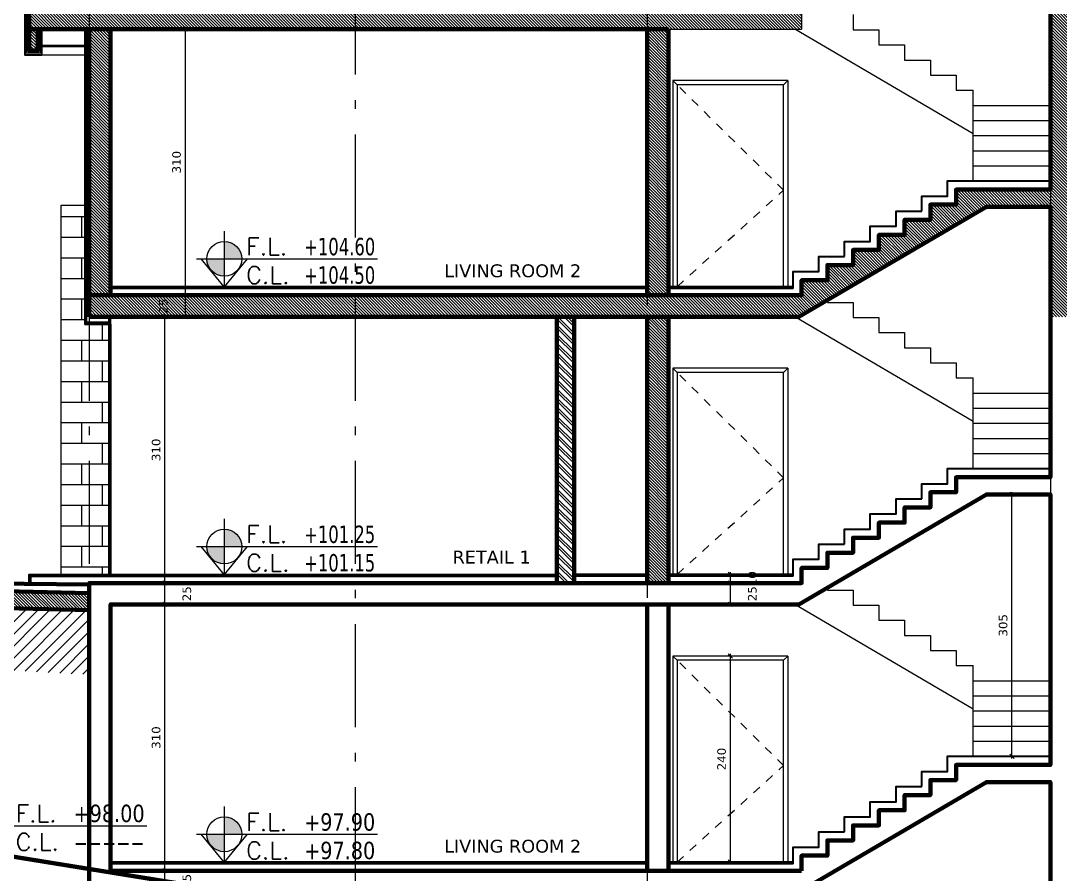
# Model space of a CAD drawing. Header units: inches. Extents: x -48 to 777, y -156 to 510.
# Drawn here: x 62.89 to 75, y 1.46 to 11.4 of the extents above; entities that cross this region are included whole.
import ezdxf
from ezdxf.enums import TextEntityAlignment as Align

# ---------------------------------------------------------------- set-up
doc = ezdxf.new("R2010")
doc.units = ezdxf.units.IN
doc.header["$MEASUREMENT"] = 0
for name, pattern in [('ACAD_ISO10W100', [18, 12, -3, 0, -3]), ('HIDDEN', [0.375, 0.25, -0.125]), ('NUHA', [1.45, 0.75, -0.25, 0.2, -0.25])]:
    doc.linetypes.add(name, pattern=pattern)
doc.layers.get('Defpoints').update_dxf_attribs({"lineweight": 5})
for name, color, linetype, lineweight in [('A-AXIS ST', 251, 'ACAD_ISO10W100', 5), ('A-DIM', 9, 'Continuous', 5), ('A-DOORS', 38, 'Continuous', 20), ('A-HIDDEN', 254, 'HIDDEN', 5), ('A-PILLARS', 1, 'Continuous', 60), ('A-Roof', 1, 'Continuous', 20), ('A-SIGNS1', 20, 'Continuous', 15), ('A-SIGNS2', 30, 'Continuous', 15), ('A-STAIRS', 135, 'Continuous', 20), ('A-TEXT', 50, 'Continuous', 15), ('A-WALLS', 7, 'Continuous', 60), ('C-GLASS', 162, 'Continuous', 30), ('C-STONE', 42, 'Continuous', 30), ('C-WOOD', 28, 'Continuous', 30), ('D-STONE', 52, 'Continuous', 20), ('H-PILLARS', 61, 'Continuous', 5), ('H-WALLS', 51, 'Continuous', 5)]:
    doc.layers.add(name, color=color, linetype=linetype, lineweight=lineweight)
doc.layers.add('H-STONE', color=7, linetype='Continuous', lineweight=5, true_color=0xc8bd6a)
doc.layers.add('HH-DARK GREY', color=7, linetype='Continuous', lineweight=5, true_color=0x404040)
doc.styles.add('ROMAND', font='verdana.ttf')
doc.styles.add('ROMANS', font='romans__.ttf', dxfattribs={"height": 0.14})
doc.dimstyles.new('M-1.50', dxfattribs={"dimtxt": 0.1, "dimasz": 0.05, "dimexe": 0.025, "dimexo": 0.025, "dimgap": 0.05, "dimtad": 1, "dimlfac": 100, "dimrnd": 0.5, "dimzin": 9, "dimdsep": 46, "dimtxsty": 'ROMAND', "dimblk": 'OBLIQUE', "dimcen": 1, "dimdle": 0.025, "dimclrd": 256, "dimclre": 256, "dimclrt": 2, "dimadec": 0, "dimazin": 0, "dimtfac": 0.666667, "dimtmove": 2, "dimatfit": 3, "dimfxl": 0.04, "dimtolj": 1, "dimtzin": 5, "dimlwd": -1, "dimlwe": -1, "dimarcsym": 0})

# ---------------------------------------------------------------- blocks, each defined once
blk = doc.blocks.new('GXFHGCGFCD')
at = {"layer": 'A-SIGNS1', "linetype": 'NUHA'}
h = blk.add_hatch(color=256, dxfattribs=at)
h.paths.add_polyline_path([(90.3819, 61.3301), (90.3819, 61.1701), (90.5419, 61.1701, 0.414214)])
h.paths.add_polyline_path([(90.3819, 61.1701), (90.2219, 61.1701, 0.414214), (90.3819, 61.0101)])
at = {"layer": 'A-SIGNS1'}
for p, q in [((90.3819, 60.9141), (90.3819, 61.4261)), ((90.1259, 61.1701), (91.7898, 61.1701))]:
    blk.add_line(p, q, dxfattribs=at)
blk.add_circle((90.3819, 61.1701), 0.16, dxfattribs=at)
blk = doc.blocks.new('DGXFHXFGDFD')
at = {"layer": 'A-SIGNS1'}
blk.add_blockref('GXFHGCGFCD', (0, 0), dxfattribs=at)
at = {"layer": 'A-SIGNS2', "linetype": 'NUHA', "style": 'ROMANS'}
for s, p in [('F.L.', (90.5835, 61.2031)), ('C.L.', (90.5835, 60.9413))]:
    blk.add_text(s, height=0.16, dxfattribs=at).set_placement(p)
at = {"layer": 'A-SIGNS2', "style": 'ROMANS', "width": 0.910135, "flags": 4}
for tag, p, p2 in [('NIV.FINI', (91.1159, 61.2031), (91.7898, 61.2031)), ('NIV.BETON', (91.1159, 60.9413), (91.7898, 60.9413))]:
    blk.add_attdef(tag, text='', height=0.16, dxfattribs=at).set_placement(p, p2, align=Align.FIT)
blk = doc.blocks.new('_Oblique')
at = {"color": 0, "linetype": 'ByBlock', "lineweight": -2}
blk.add_line((-0.5, -0.5), (0.5, 0.5), dxfattribs=at)
blk = doc.blocks.new('*D920')
at = {"layer": 'A-DIM', "transparency": 16777216}
blk.add_line((64.567, 1.228), (64.567, 1.528), dxfattribs=at)
at = {"layer": 'Defpoints', "color": 0, "transparency": 16777216}
for p in [(64.567, 1.503), (64.567, 1.503), (64.567, 1.253)]:
    blk.add_point(p, dxfattribs=at)
at = {"layer": 'A-DIM', "transparency": 16777216, "xscale": 0.05, "yscale": 0.05, "zscale": 0.05}
for p, rotation in [((64.567, 1.503), 90), ((64.567, 1.253), 270)]:
    blk.add_blockref('_Oblique', p, dxfattribs=dict(at, rotation=rotation))
at = {"layer": 'A-DIM', "color": 2, "transparency": 16777216, "insert": (64.823, 1.378), "char_height": 0.1, "attachment_point": 5, "rotation": 90, "style": 'ROMAND'}
blk.add_mtext('\\A1;25', dxfattribs=at)
blk = doc.blocks.new('*D921')
at = {"layer": 'A-DIM', "transparency": 16777216}
blk.add_line((64.567, 1.478), (64.567, 4.628), dxfattribs=at)
at = {"layer": 'Defpoints', "color": 0, "transparency": 16777216}
for p in [(64.567, 4.603), (64.567, 4.603), (64.567, 1.503)]:
    blk.add_point(p, dxfattribs=at)
at = {"layer": 'A-DIM', "transparency": 16777216, "xscale": 0.05, "yscale": 0.05, "zscale": 0.05}
for p, rotation in [((64.567, 4.603), 90), ((64.567, 1.503), 270)]:
    blk.add_blockref('_Oblique', p, dxfattribs=dict(at, rotation=rotation))
at = {"layer": 'A-DIM', "color": 2, "transparency": 16777216, "insert": (64.465, 3.053), "char_height": 0.1, "attachment_point": 5, "rotation": 90, "style": 'ROMAND'}
blk.add_mtext('\\A1;310', dxfattribs=at)
blk = doc.blocks.new('*D922')
at = {"layer": 'A-DIM', "transparency": 16777216}
blk.add_line((64.567, 4.578), (64.567, 4.878), dxfattribs=at)
at = {"layer": 'Defpoints', "color": 0, "transparency": 16777216}
for p in [(64.567, 4.853), (64.567, 4.853), (64.567, 4.603)]:
    blk.add_point(p, dxfattribs=at)
at = {"layer": 'A-DIM', "transparency": 16777216, "xscale": 0.05, "yscale": 0.05, "zscale": 0.05}
for p, rotation in [((64.567, 4.853), 90), ((64.567, 4.603), 270)]:
    blk.add_blockref('_Oblique', p, dxfattribs=dict(at, rotation=rotation))
at = {"layer": 'A-DIM', "color": 2, "transparency": 16777216, "insert": (64.823, 4.728), "char_height": 0.1, "attachment_point": 5, "rotation": 90, "style": 'ROMAND'}
blk.add_mtext('\\A1;25', dxfattribs=at)
blk = doc.blocks.new('*D923')
at = {"layer": 'A-DIM', "transparency": 16777216}
for p, q in [((64.78, 7.953), (64.542, 7.953)), ((64.567, 4.828), (64.567, 7.978))]:
    blk.add_line(p, q, dxfattribs=at)
at = {"layer": 'Defpoints', "color": 0, "transparency": 16777216}
for p in [(64.567, 7.953), (64.805, 7.953), (64.567, 4.853)]:
    blk.add_point(p, dxfattribs=at)
at = {"layer": 'A-DIM', "transparency": 16777216, "xscale": 0.05, "yscale": 0.05, "zscale": 0.05}
for p, rotation in [((64.567, 7.953), 90), ((64.567, 4.853), 270)]:
    blk.add_blockref('_Oblique', p, dxfattribs=dict(at, rotation=rotation))
at = {"layer": 'A-DIM', "color": 2, "transparency": 16777216, "insert": (64.465, 6.403), "char_height": 0.1, "attachment_point": 5, "rotation": 90, "style": 'ROMAND'}
blk.add_mtext('\\A1;310', dxfattribs=at)
blk = doc.blocks.new('*D924')
at = {"layer": 'A-DIM', "transparency": 16777216}
for p, q in [((64.78, 8.203), (64.78, 8.203)), ((64.805, 7.928), (64.805, 8.228))]:
    blk.add_line(p, q, dxfattribs=at)
at = {"layer": 'Defpoints', "color": 0, "transparency": 16777216}
for p in [(64.805, 8.203), (64.805, 8.203), (64.805, 7.953)]:
    blk.add_point(p, dxfattribs=at)
at = {"layer": 'A-DIM', "transparency": 16777216, "xscale": 0.05, "yscale": 0.05, "zscale": 0.05}
for p, rotation in [((64.805, 8.203), 90), ((64.805, 7.953), 270)]:
    blk.add_blockref('_Oblique', p, dxfattribs=dict(at, rotation=rotation))
at = {"layer": 'A-DIM', "color": 2, "transparency": 16777216, "insert": (64.549, 8.078), "char_height": 0.1, "attachment_point": 5, "rotation": 90, "style": 'ROMAND'}
blk.add_mtext('\\A1;25', dxfattribs=at)
blk = doc.blocks.new('*D925')
at = {"layer": 'A-DIM', "transparency": 16777216}
for p, q in [((64.592, 11.303), (64.83, 11.303)), ((64.805, 8.178), (64.805, 11.328))]:
    blk.add_line(p, q, dxfattribs=at)
at = {"layer": 'Defpoints', "color": 0, "transparency": 16777216}
for p in [(64.567, 11.303), (64.805, 11.303), (64.805, 8.203)]:
    blk.add_point(p, dxfattribs=at)
at = {"layer": 'A-DIM', "transparency": 16777216, "xscale": 0.05, "yscale": 0.05, "zscale": 0.05}
for p, rotation in [((64.805, 11.303), 90), ((64.805, 8.203), 270)]:
    blk.add_blockref('_Oblique', p, dxfattribs=dict(at, rotation=rotation))
at = {"layer": 'A-DIM', "color": 2, "transparency": 16777216, "insert": (64.703, 9.753), "char_height": 0.1, "attachment_point": 5, "rotation": 90, "style": 'ROMAND'}
blk.add_mtext('\\A1;310', dxfattribs=at)
blk = doc.blocks.new('*D929')
at = {"layer": 'A-DIM', "transparency": 16777216}
blk.add_line((74.435, 2.81), (74.435, 5.91), dxfattribs=at)
at = {"layer": 'Defpoints', "color": 0, "transparency": 16777216}
for p in [(74.435, 5.885), (74.435, 5.885), (74.435, 2.835)]:
    blk.add_point(p, dxfattribs=at)
at = {"layer": 'A-DIM', "transparency": 16777216, "xscale": 0.05, "yscale": 0.05, "zscale": 0.05}
for p, rotation in [((74.435, 5.885), 90), ((74.435, 2.835), 270)]:
    blk.add_blockref('_Oblique', p, dxfattribs=dict(at, rotation=rotation))
at = {"layer": 'A-DIM', "color": 2, "transparency": 16777216, "insert": (74.333, 4.36), "char_height": 0.1, "attachment_point": 5, "rotation": 90, "style": 'ROMAND'}
blk.add_mtext('\\A1;305', dxfattribs=at)
blk = doc.blocks.new('*D930')
at = {"layer": 'A-DIM', "transparency": 16777216}
for p, q in [((71.135, 4.003), (71.13, 4.003)), ((71.155, 1.578), (71.155, 4.028))]:
    blk.add_line(p, q, dxfattribs=at)
at = {"layer": 'Defpoints', "color": 0, "transparency": 16777216}
for p in [(71.155, 4.003), (71.16, 4.003), (71.155, 1.603)]:
    blk.add_point(p, dxfattribs=at)
at = {"layer": 'A-DIM', "transparency": 16777216, "xscale": 0.05, "yscale": 0.05, "zscale": 0.05}
for p, rotation in [((71.155, 4.003), 90), ((71.155, 1.603), 270)]:
    blk.add_blockref('_Oblique', p, dxfattribs=dict(at, rotation=rotation))
at = {"layer": 'A-DIM', "color": 2, "transparency": 16777216, "insert": (71.053, 2.803), "char_height": 0.1, "attachment_point": 5, "rotation": 90, "style": 'ROMAND'}
blk.add_mtext('\\A1;240', dxfattribs=at)
blk = doc.blocks.new('*D931')
at = {"layer": 'A-DIM', "transparency": 16777216}
blk.add_line((71.155, 4.578), (71.155, 4.878), dxfattribs=at)
at = {"layer": 'Defpoints', "color": 0, "transparency": 16777216}
for p in [(71.155, 4.853), (71.155, 4.853), (71.155, 4.603)]:
    blk.add_point(p, dxfattribs=at)
at = {"layer": 'A-DIM', "transparency": 16777216, "xscale": 0.05, "yscale": 0.05, "zscale": 0.05}
for p, rotation in [((71.155, 4.853), 90), ((71.155, 4.603), 270)]:
    blk.add_blockref('_Oblique', p, dxfattribs=dict(at, rotation=rotation))
at = {"layer": 'A-DIM', "color": 2, "transparency": 16777216, "insert": (71.411, 4.728), "char_height": 0.1, "attachment_point": 5, "rotation": 90, "style": 'ROMAND'}
blk.add_mtext('\\A1;25', dxfattribs=at)
blk = doc.blocks.new('*D932')
at = {"layer": 'A-DIM', "transparency": 16777216}
blk.add_line((71.155, 4.828), (71.155, 4.978), dxfattribs=at)
at = {"layer": 'Defpoints', "color": 0, "transparency": 16777216}
for p in [(71.155, 4.953), (71.155, 4.953), (71.155, 4.853)]:
    blk.add_point(p, dxfattribs=at)
at = {"layer": 'A-DIM', "transparency": 16777216, "xscale": 0.05, "yscale": 0.05, "zscale": 0.05}
for p, rotation in [((71.155, 4.953), 90), ((71.155, 4.853), 270)]:
    blk.add_blockref('_Oblique', p, dxfattribs=dict(at, rotation=rotation))
at = {"layer": 'A-DIM', "color": 2, "transparency": 16777216, "insert": (71.411, 4.903), "char_height": 0.1, "attachment_point": 5, "rotation": 90, "style": 'ROMAND'}
blk.add_mtext('\\A1;10', dxfattribs=at)
blk = doc.blocks.new('land 1')
at = {"layer": 'A-HIDDEN', "const_width": 0.05}
blk.add_lwpolyline([(54.398, -84.31), (56.311, -84.31), (56.448, -84.51), (56.448, -84.51), (56.83, -85.51), (57.289, -86.51), (62.573, -87.51), (68.756, -88.51), (75.405, -89.51), (82.346, -90.51), (88.715, -91.51), (102.502, -92.51), (108.386, -93.51), (114.473, -93.937), (114.473, -93.937)], dxfattribs=at)
at = {"layer": 'A-SIGNS1'}
ref = blk.add_blockref('DGXFHXFGDFD', (-51.959, -164.701), dxfattribs=dict(at, xscale=1.267200000000003, yscale=1.267200000000003, zscale=1.267200000000003))
ref.add_attrib('NIV.FINI', '+98.00', dxfattribs={"layer": 'A-SIGNS2', "height": 0.2028, "style": 'ROMAND', "width": 0.797031}).set_placement((63.503, -87.144), (64.331, -87.144), align=Align.FIT)
ref.add_attrib('NIV.BETON', '-----', dxfattribs={"layer": 'A-SIGNS2', "height": 0.2028, "style": 'ROMAND', "width": 1.307645}).set_placement((63.503, -87.476), (64.331, -87.476), align=Align.FIT)

msp = doc.modelspace()

# ---------------------------------------------------------------- hatches: boundary and pattern name
at = {"layer": 'H-PILLARS'}
h = msp.add_hatch(dxfattribs=at)
h.set_pattern_fill('ANSI31', color=256, scale=0.2, angle=90)
h.set_pattern_definition([(135, (-28.143537, -13.749103), (-0.0176776695, -0.0176776695), [])])
h.paths.add_polyline_path([(71.98472, 11.30256), (71.98472, 11.55256), (62.98472, 11.55256), (62.98472, 11.30256)])
h = msp.add_hatch(dxfattribs=at)
h.set_pattern_fill('ANSI31', color=256, scale=0.2, angle=90)
h.paths.add_polyline_path([(91.08629, 11.55256), (74.88472, 11.55256), (74.88472, 11.30256), (91.08629, 11.30256)])
h = msp.add_hatch(dxfattribs=at)
h.set_pattern_fill('ANSI31', color=256, scale=0.2, angle=90)
h.paths.add_polyline_path([(62.98472, 11.30256), (62.98472, 11.05252), (63.08472, 11.05252), (63.08472, 11.30256)])
h = msp.add_hatch(dxfattribs=at)
h.set_pattern_fill('ANSI31', color=256, scale=0.2, angle=90)
h.paths.add_polyline_path([(63.93472, 11.30256), (63.68472, 11.30256), (63.68472, 9.20256), (63.68472, 8.20256), (63.93472, 8.20256)])
h.paths.add_polyline_path([(74.13906, 9.23456), (75.08629, 9.23456), (75.08629, 9.43456), (73.78472, 9.43456), (73.78472, 9.25856), (73.48472, 9.25856), (73.48472, 9.08256), (73.18472, 9.08256), (73.18472, 8.90656), (72.88472, 8.90656), (72.88472, 8.73056), (72.58472, 8.73056), (72.58472, 8.55456), (72.28472, 8.55456), (72.28472, 8.37856), (71.98472, 8.37856), (71.98472, 8.20256), (63.68472, 8.20256), (63.68472, 7.95256), (71.95383, 7.95256)])
h = msp.add_hatch(dxfattribs=at)
h.set_pattern_fill('ANSI31', color=256, scale=0.2, angle=90)
h.paths.add_polyline_path([(70.43472, 11.30256), (70.18472, 11.30256), (70.18472, 8.20256), (70.43472, 8.20256)])
h.paths.add_polyline_path([(70.43472, 7.95256), (70.18472, 7.95256), (70.18472, 4.85256), (70.43472, 4.85256)])
h = msp.add_hatch(dxfattribs=at)
h.set_pattern_fill('ANSI31', color=256, scale=0.2, angle=90)
h.paths.add_polyline_path([(75.08629, 11.30256), (74.88472, 11.30256), (74.88472, 9.43456), (75.08629, 9.43456)])
h.paths.add_polyline_path([(75.08629, 9.23456), (74.88472, 9.23456), (74.88472, 8.20256), (75.08629, 8.20256)])
h.paths.add_polyline_path([(91.03629, 8.20256), (74.88472, 8.20256), (74.88472, 7.95256), (91.03629, 7.95256)])
h = msp.add_hatch(dxfattribs=at)
h.set_pattern_fill('ANSI31', color=256, scale=0.2, angle=90)
h.paths.add_polyline_path([(63.68472, 4.73596), (56.64994, 4.90249), (56.64994, 4.70243), (63.68472, 4.5359)])
at = {"layer": 'H-STONE'}
h = msp.add_hatch(dxfattribs=at)
h.set_pattern_fill('AR-B816', color=256, scale=0.03)
h.paths.add_polyline_path([(63.91472, 7.86741), (63.63472, 7.86741), (63.63472, 9.22256), (63.63472, 9.25256), (63.35972, 9.25256), (63.35972, 4.95256), (63.91486, 4.95256)])
at = {"layer": 'H-WALLS'}
h = msp.add_hatch(dxfattribs=at)
h.set_pattern_fill('ANSI32', color=256, scale=0.2, angle=90)
h.set_pattern_definition([(135, (-404.457835, 111.56264), (-0.053033009, -0.053033009), []), (135, (-404.457835, 111.59799), (-0.053033009, -0.053033009), [])])
h.paths.add_polyline_path([(69.33472, 7.95256), (69.13472, 7.95256), (69.13472, 4.85256), (69.33472, 4.85256)])
h.paths.add_polyline_path([(85.28629, 7.95256), (85.18629, 7.95256), (85.18629, 4.85256), (85.28629, 4.85256)])
h.paths.add_polyline_path([(81.48629, 7.95256), (81.38629, 7.95256), (81.38629, 4.85256), (81.48629, 4.85256)])
h.paths.add_polyline_path([(77.68629, 7.95256), (77.58629, 7.95256), (77.58629, 4.85256), (77.68629, 4.85256)])
h.paths.add_polyline_path([(77.68629, 4.60256), (77.58629, 4.60256), (77.58629, 1.50256), (77.68629, 1.50256)])
h.paths.add_polyline_path([(76.28629, 4.60256), (76.18629, 4.60256), (76.18629, 1.50256), (76.28629, 1.50256)])
h.paths.add_polyline_path([(81.48629, 4.60256), (81.38629, 4.60256), (81.38629, 1.50256), (81.48629, 1.50256)])
h.paths.add_polyline_path([(85.28629, 4.60256), (85.18629, 4.60256), (85.18629, 1.50256), (85.28629, 1.50256)])
h.paths.add_polyline_path([(76.28633, 11.30256), (76.18633, 11.30256), (76.18633, 8.20256), (76.28633, 8.20256)])
h.paths.add_polyline_path([(77.68633, 11.30256), (77.58633, 11.30256), (77.58633, 8.20256), (77.68633, 8.20256)])
h.paths.add_polyline_path([(81.48633, 11.30256), (81.38633, 11.30256), (81.38633, 8.20256), (81.48633, 8.20256)])
h.paths.add_polyline_path([(85.28633, 11.30256), (85.18633, 11.30256), (85.18633, 8.20256), (85.28633, 8.20256)])
at = {"layer": 'HH-DARK GREY'}
h = msp.add_hatch(dxfattribs=at)
h.set_pattern_fill('ANSI31', color=256, scale=0.8, angle=180)
h.set_pattern_definition([(225, (0, 96.73333), (0.07071068, -0.07071068), [])])
h.paths.add_polyline_path([(63.68472, 3.78604), (63.68472, 4.5359), (56.71046, 4.701), (56.78131, 4.27126), (56.88097, 4.16831), (57.26673, 4.11835)])

# ---------------------------------------------------------------- linework, layer by layer
at = {"layer": 'A-AXIS ST', "ltscale": 0.1}
for p, q in [((63.68486, 19.57489), (63.68486, -6.24258)), ((66.78473, 19.57489), (66.78473, -6.24258)), ((74.88472, 19.57489), (74.88472, -6.24258)), ((70.18472, 15.38024), (70.18472, -6.24258))]:
    msp.add_line(p, q, dxfattribs=at)
at = {"layer": 'A-DOORS'}
for p, q in [((70.48472, 10.70256), (70.48472, 8.30256)), ((71.82472, 10.70256), (70.48472, 10.70256)), ((70.53472, 10.65256), (70.48472, 10.70256)), ((71.82472, 10.70256), (70.48472, 10.70256)), ((70.53472, 10.65256), (70.48472, 10.70256)), ((71.77472, 10.65256), (71.82472, 10.70256)), ((71.77472, 10.65256), (71.82472, 10.70256)), ((71.82472, 10.70256), (71.82472, 8.30256)), ((70.48472, 7.35256), (70.48472, 4.95256)), ((71.82472, 7.35256), (70.48472, 7.35256)), ((70.53472, 7.30256), (70.48472, 7.35256)), ((71.77472, 7.30256), (71.82472, 7.35256)), ((71.82472, 7.35256), (71.82472, 4.95256)), ((70.48472, 4.00256), (70.48472, 1.60256)), ((71.82472, 4.00256), (70.48472, 4.00256)), ((70.53472, 3.95256), (70.48472, 4.00256)), ((71.77472, 3.95256), (71.82472, 4.00256)), ((71.82472, 4.00256), (71.82472, 1.60256))]:
    msp.add_line(p, q, dxfattribs=at)
for points in [[(71.77472, 10.65256), (70.53472, 10.65256), (70.53472, 8.30256), (71.77472, 8.30256)], [(71.77472, 7.30256), (70.53472, 7.30256), (70.53472, 4.95256), (71.77472, 4.95256)], [(71.77472, 3.95256), (70.53472, 3.95256), (70.53472, 1.60256), (71.77472, 1.60256)]]:
    msp.add_lwpolyline(points, close=True, dxfattribs=at)
at = {"layer": 'A-HIDDEN', "ltscale": 0.4}
msp.add_line((62.98472, 4.85256), (60.88819, 4.85256), dxfattribs=at)
for points in [[(70.53472, 8.30256), (71.77472, 9.42756), (70.53472, 10.65256)], [(70.53472, 4.95256), (71.77472, 6.07756), (70.53472, 7.30256)], [(70.53472, 1.60256), (71.77472, 2.72756), (70.53472, 3.95256)]]:
    msp.add_lwpolyline(points, dxfattribs=at)
at = {"layer": 'A-PILLARS'}
for p, q in [((62.98472, 11.55256), (62.98472, 11.30256)), ((62.98472, 11.30256), (70.43472, 11.30256)), ((63.68472, 11.30256), (63.68472, 9.20256)), ((63.93472, 11.30256), (63.93472, 8.20256)), ((70.18472, 11.30256), (70.18472, 8.20256)), ((70.43472, 11.30256), (70.43472, 8.20256)), ((63.68472, 9.20256), (63.68472, 8.20256)), ((63.68472, 8.20256), (63.68472, 7.95256)), ((70.18472, 7.95256), (70.18472, 4.85256)), ((70.43472, 7.95256), (70.43472, 4.85256)), ((70.43472, 7.95256), (70.43472, 4.85256)), ((63.68472, 4.83599), (56.64994, 4.90252)), ((70.18472, 4.60256), (70.18472, 1.50256)), ((70.43472, 4.60256), (70.43472, 1.50256))]:
    msp.add_line(p, q, dxfattribs=at)
for points in [[(63.68472, 8.20256), (71.98472, 8.20256), (71.98472, 8.37856), (72.28472, 8.37856), (72.28472, 8.55456), (72.58472, 8.55456), (72.58472, 8.73056), (72.88472, 8.73056), (72.88472, 8.90656), (73.18472, 8.90656), (73.18472, 9.08256), (73.48472, 9.08256), (73.48472, 9.25856), (73.78472, 9.25856), (73.78472, 9.43456), (74.88472, 9.43456), (74.88472, 14.55049)], [(63.68472, 7.95256), (71.95383, 7.95256), (74.13906, 9.23456), (74.88472, 9.23456), (74.88472, 6.08456), (73.78472, 6.08456), (73.78472, 5.90856), (73.48472, 5.90856), (73.48472, 5.73256), (73.18472, 5.73256), (73.18472, 5.55656), (72.88472, 5.55656), (72.88472, 5.38056), (72.58472, 5.38056), (72.58472, 5.20456), (72.28472, 5.20456), (72.28472, 5.02856), (71.98472, 5.02856), (71.98472, 4.85256), (63.68473, 4.85256), (63.68472, -2.89744), (63.38472, -2.89744), (63.38472, -3.34748), (89.43629, -3.34748)], [(71.98472, 1.50256), (71.98472, 1.67856), (72.28472, 1.67856), (72.28472, 1.85456), (72.58472, 1.85456), (72.58472, 2.03056), (72.88472, 2.03056), (72.88472, 2.20656), (73.18472, 2.20656), (73.18472, 2.38256), (73.48472, 2.38256), (73.48472, 2.55856), (73.78472, 2.55856), (73.78472, 2.73456), (74.88472, 2.73456), (74.88472, 5.88456), (74.13906, 5.88456), (71.95383, 4.60256), (63.93468, 4.60256), (63.93468, 1.50256), (71.98472, 1.50256)], [(63.68472, 4.73596), (56.64994, 4.90249), (56.64994, 4.70243), (63.68472, 4.5359), (63.68472, 4.73596)], [(74.88472, -1.82948), (74.88472, 2.53456), (74.13906, 2.53456), (71.95383, 1.25256), (63.93472, 1.25256), (63.93472, -2.89744), (72.18472, -2.89748), (72.18472, -2.71948), (72.48472, -2.71948), (72.48472, -2.54148), (72.78472, -2.54148)]]:
    msp.add_lwpolyline(points, dxfattribs=at)
msp.add_lwpolyline([(62.98472, 11.30256), (62.98472, 11.05252), (63.08472, 11.05252), (63.08472, 11.30256)], close=True, dxfattribs=at)
at = {"layer": 'A-Roof'}
for p in [(71.98472, 11.55256), (70.43472, 11.30256)]:
    msp.add_line(p, (71.98472, 11.30256), dxfattribs=at)
at = {"layer": 'A-SIGNS1'}
for points in [[(63.11481, 11.30255), (63.11471, 11.02252), (62.95472, 11.02252), (62.95472, 12.93256)], [(65.52722, 8.62696), (65.25932, 8.30256), (64.98932, 8.62696)], [(65.52722, 5.27696), (65.25932, 4.95256), (64.98932, 5.27696)], [(65.52722, 1.92696), (65.25932, 1.60256), (64.98932, 1.92696)]]:
    msp.add_lwpolyline(points, dxfattribs=at)
at = {"layer": 'A-STAIRS'}
for p, q in [((72.58472, 11.47056), (72.58472, 11.29456)), ((73.98472, 10.08268), (71.90539, 11.30256)), ((72.58472, 11.29456), (72.88472, 11.29456)), ((72.58472, 11.29456), (72.88472, 11.29456)), ((72.88472, 11.29456), (72.88472, 11.11856)), ((72.88472, 11.29456), (72.88472, 11.11856)), ((72.88472, 11.11856), (73.18472, 11.11856)), ((72.88472, 11.11856), (73.18472, 11.11856)), ((73.18472, 11.11856), (73.18472, 10.94256)), ((73.18472, 11.11856), (73.18472, 10.94256)), ((73.18472, 10.94256), (73.48472, 10.94256)), ((73.18472, 10.94256), (73.48472, 10.94256)), ((73.48472, 10.94256), (73.48472, 10.76656)), ((73.48472, 10.94256), (73.48472, 10.76656)), ((73.48472, 10.76656), (73.78472, 10.76656)), ((73.48472, 10.76656), (73.78472, 10.76656)), ((73.78472, 10.76656), (73.78472, 10.59056)), ((73.78472, 10.76656), (73.78472, 10.59056)), ((73.78472, 10.59056), (73.98472, 10.59056)), ((73.78472, 10.59056), (73.98472, 10.59056)), ((73.98472, 9.53456), (73.98472, 10.59056)), ((73.98472, 10.41456), (74.88472, 10.41456)), ((73.98472, 10.23856), (74.88472, 10.23856)), ((73.98472, 10.06256), (74.88472, 10.06256)), ((73.98472, 9.88656), (74.88472, 9.88656)), ((73.98472, 9.71056), (74.88472, 9.71056)), ((72.28472, 8.14668), (72.28472, 8.12056)), ((72.28472, 8.12056), (72.58472, 8.12056)), ((72.58472, 8.12056), (72.58472, 7.94456)), ((73.98472, 6.73268), (71.90539, 7.95256)), ((73.98472, 6.18456), (73.98472, 7.24056)), ((73.98472, 7.06456), (74.88472, 7.06456)), ((73.98472, 6.88856), (74.88472, 6.88856)), ((73.98472, 6.71256), (74.88472, 6.71256)), ((73.98472, 6.53656), (74.88472, 6.53656)), ((73.98472, 6.36056), (74.88472, 6.36056)), ((72.28472, 4.79668), (72.28472, 4.77056)), ((72.28472, 4.77056), (72.58472, 4.77056)), ((72.58472, 4.77056), (72.58472, 4.59456)), ((73.98472, 3.38268), (71.90539, 4.60256)), ((72.58472, 4.59456), (72.88472, 4.59456)), ((72.88472, 4.59456), (72.88472, 4.41856)), ((72.88472, 4.41856), (73.18472, 4.41856)), ((73.18472, 4.41856), (73.18472, 4.24256)), ((73.18472, 4.24256), (73.48472, 4.24256)), ((73.48472, 4.24256), (73.48472, 4.06656)), ((73.48472, 4.06656), (73.78472, 4.06656)), ((73.78472, 4.06656), (73.78472, 3.89056)), ((73.78472, 3.89056), (73.98472, 3.89056)), ((73.98472, 2.83456), (73.98472, 3.89056)), ((73.98472, 3.71456), (74.88472, 3.71456)), ((73.98472, 3.53856), (74.88472, 3.53856)), ((73.98472, 3.36256), (74.88472, 3.36256)), ((73.98472, 3.18656), (74.88472, 3.18656)), ((73.98472, 3.01056), (74.88472, 3.01056))]:
    msp.add_line(p, q, dxfattribs=at)
msp.add_lwpolyline([(72.58472, 7.95256), (72.58472, 7.94456), (72.88472, 7.94456), (72.88472, 7.76856), (73.18472, 7.76856), (73.18472, 7.59256), (73.48472, 7.59256), (73.48472, 7.41656), (73.78472, 7.41656), (73.78472, 7.24056), (73.98472, 7.24056)], dxfattribs=at)
at = {"layer": 'A-WALLS'}
for p, q in [((69.13472, 7.95256), (69.13472, 4.85256)), ((69.33472, 7.95256), (69.33472, 4.85256))]:
    msp.add_line(p, q, dxfattribs=at)
at = {"layer": 'C-GLASS'}
for p, q in [((63.91472, 7.86741), (63.91486, 4.95256)), ((63.93472, 7.86741), (63.93486, 4.95256))]:
    msp.add_line(p, q, dxfattribs=at)
at = {"layer": 'C-STONE'}
for p, q in [((70.18477, 8.30256), (63.93477, 8.30256)), ((70.18477, 8.28256), (63.93477, 8.28256)), ((71.88472, 8.30256), (70.43472, 8.30256)), ((71.88472, 8.28256), (70.43472, 8.28256)), ((70.18472, 4.95256), (69.33472, 4.95256)), ((70.18472, 4.93256), (69.33472, 4.93256)), ((71.88472, 4.95256), (70.43472, 4.95256)), ((71.88472, 4.93256), (70.43472, 4.93256)), ((70.18472, 1.60256), (63.93472, 1.60256)), ((70.18472, 1.58256), (63.93472, 1.58256)), ((71.88472, 1.60256), (70.43472, 1.60256)), ((71.88472, 1.58256), (70.43472, 1.58256))]:
    msp.add_line(p, q, dxfattribs=at)
for points in [[(63.08472, 12.95256), (62.93472, 12.95256), (62.93472, 11.00252), (63.13471, 11.00252), (63.13481, 11.30254)], [(63.63472, 11.30256), (63.63472, 9.22256), (63.63472, 9.22256), (63.63472, 7.86741), (63.93472, 7.86741), (63.93472, 7.95256)], [(63.91472, 7.95256), (63.91472, 7.88741), (63.65472, 7.88741), (63.65472, 9.20256), (63.65472, 9.20256), (63.65472, 11.30256)], [(73.38472, 9.18256), (73.38472, 9.35856), (73.68472, 9.35856), (73.68472, 9.53456), (74.88472, 9.53456)], [(72.48472, 8.65456), (72.48472, 8.83056), (72.78472, 8.83056), (72.78472, 9.00656), (73.08472, 9.00656), (73.08472, 9.18256), (73.38472, 9.18256)], [(71.88472, 8.28256), (71.88472, 8.47856), (72.18472, 8.47856), (72.18472, 8.65456), (72.48472, 8.65456)], [(73.38472, 5.83256), (73.38472, 6.00856), (73.68472, 6.00856), (73.68472, 6.18456), (74.88472, 6.18456)], [(72.48472, 5.30456), (72.48472, 5.48056), (72.78472, 5.48056), (72.78472, 5.65656), (73.08472, 5.65656), (73.08472, 5.83256), (73.38472, 5.83256)], [(71.88472, 4.93256), (71.88472, 5.12856), (72.18472, 5.12856), (72.18472, 5.30456), (72.48472, 5.30456)], [(62.98472, 4.85256), (62.98472, 4.95256), (69.13472, 4.95256)], [(63.00472, 4.85256), (63.00472, 4.93256), (69.13472, 4.93256)], [(73.38472, 2.48256), (73.38472, 2.65856), (73.68472, 2.65856), (73.68472, 2.83456), (74.88472, 2.83456)], [(72.48472, 1.95456), (72.48472, 2.13056), (72.78472, 2.13056), (72.78472, 2.30656), (73.08472, 2.30656), (73.08472, 2.48256), (73.38472, 2.48256)], [(71.88472, 1.58256), (71.88472, 1.77856), (72.18472, 1.77856), (72.18472, 1.95456), (72.48472, 1.95456)]]:
    msp.add_lwpolyline(points, dxfattribs=at)
at = {"layer": 'C-WOOD'}
for p, q in [((63.13471, 11.11252), (63.63472, 11.11252)), ((63.13471, 11.10252), (63.63472, 11.10252))]:
    msp.add_line(p, q, dxfattribs=at)
at = {"layer": 'D-STONE'}
msp.add_line((63.13471, 11.00252), (63.63472, 11.00252), dxfattribs=at)
msp.add_lwpolyline([(63.35972, 4.95256), (63.35972, 9.25256), (63.63472, 9.25256)], dxfattribs=at)

# ---------------------------------------------------------------- block references
at = {"layer": 'A-DIM'}
msp.add_blockref('land 1', (0, 89.21287), dxfattribs=at)
at = {"layer": 'A-SIGNS1'}
ref = msp.add_blockref('DGXFHXFGDFD', (-49.27258, -68.8878), dxfattribs=dict(at, xscale=1.267200000000003, yscale=1.267200000000003, zscale=1.267200000000003))
ref.add_attrib('NIV.FINI', '+104.60', dxfattribs={"layer": 'A-SIGNS2', "height": 0.202752, "style": 'ROMAND', "width": 0.680836}).set_placement((66.18944, 8.66881), (67.01741, 8.66881), align=Align.FIT)
ref.add_attrib('NIV.BETON', '+104.50', dxfattribs={"layer": 'A-SIGNS2', "height": 0.202752, "style": 'ROMAND', "width": 0.680836}).set_placement((66.18944, 8.33705), (67.01741, 8.33705), align=Align.FIT)
ref = msp.add_blockref('DGXFHXFGDFD', (-49.27258, -72.2378), dxfattribs=dict(at, xscale=1.267200000000003, yscale=1.267200000000003, zscale=1.267200000000003))
ref.add_attrib('NIV.FINI', '+101.25', dxfattribs={"layer": 'A-SIGNS2', "height": 0.202752, "style": 'ROMAND', "width": 0.680836}).set_placement((66.18944, 5.31881), (67.01741, 5.31881), align=Align.FIT)
ref.add_attrib('NIV.BETON', '+101.15', dxfattribs={"layer": 'A-SIGNS2', "height": 0.202752, "style": 'ROMAND', "width": 0.680836}).set_placement((66.18944, 4.98705), (67.01741, 4.98705), align=Align.FIT)
ref = msp.add_blockref('DGXFHXFGDFD', (-49.27258, -75.5878), dxfattribs=dict(at, xscale=1.267200000000003, yscale=1.267200000000003, zscale=1.267200000000003))
ref.add_attrib('NIV.FINI', '+97.90', dxfattribs={"layer": 'A-SIGNS2', "height": 0.202752, "style": 'ROMAND', "width": 0.797031}).set_placement((66.18944, 1.96881), (67.01741, 1.96881), align=Align.FIT)
ref.add_attrib('NIV.BETON', '+97.80', dxfattribs={"layer": 'A-SIGNS2', "height": 0.202752, "style": 'ROMAND', "width": 0.797031}).set_placement((66.18944, 1.63705), (67.01741, 1.63705), align=Align.FIT)

# ---------------------------------------------------------------- texts
at = {"layer": 'A-TEXT', "char_height": 0.15, "width": 2.3447222, "attachment_point": 1, "style": 'ROMAND'}
for s, insert in [('LIVING ROOM 2', (67.82016, 8.56329)), ('RETAIL 1', (67.91725, 5.22944)), ('LIVING ROOM 2', (67.82016, 1.86329))]:
    msp.add_mtext(s, dxfattribs=dict(at, insert=insert))

# ---------------------------------------------------------------- dimensions: what is measured, and where the dimension line sits
at = {"layer": 'A-DIM'}
for base, p1, p2, picture, middle in [((64.80493, 11.30256), (64.80493, 8.20256), (64.56705, 11.30256), '*D925', (64.70285, 9.75256)), ((64.8048, 8.20256), (64.8048, 7.95256), (64.80493, 8.20256), '*D924', (64.54855, 8.07756)), ((64.56705, 7.95256), (64.56705, 4.85256), (64.8048, 7.95256), '*D923', (64.46496, 6.40256)), ((74.43472, 5.88456), (74.43472, 2.83456), (74.43472, 5.88456), '*D929', (74.33264, 4.35956)), ((71.15472, 4.95256), (71.15472, 4.85256), (71.15472, 4.95256), '*D932', (71.41087, 4.90256)), ((64.56705, 4.85256), (64.56705, 4.60256), (64.56705, 4.85256), '*D922', (64.82329, 4.72756)), ((71.15472, 4.85256), (71.15472, 4.60256), (71.15472, 4.85256), '*D931', (71.41097, 4.72756)), ((64.56705, 4.60256), (64.56705, 1.50256), (64.56705, 4.60256), '*D921', (64.46496, 3.05256)), ((71.15472, 4.00256), (71.15472, 1.60256), (71.15972, 4.00256), '*D930', (71.05264, 2.80256)), ((64.56705, 1.50256), (64.56705, 1.25256), (64.56705, 1.50256), '*D920', (64.82329, 1.37756))]:
    dim = msp.add_linear_dim(base=base, p1=p1, p2=p2, angle=90, dimstyle='M-1.50', dxfattribs=at)
    dim.commit()
    dim.dimension.update_dxf_attribs({"geometry": picture, "text_midpoint": middle})

doc.saveas('drawing.dxf')
